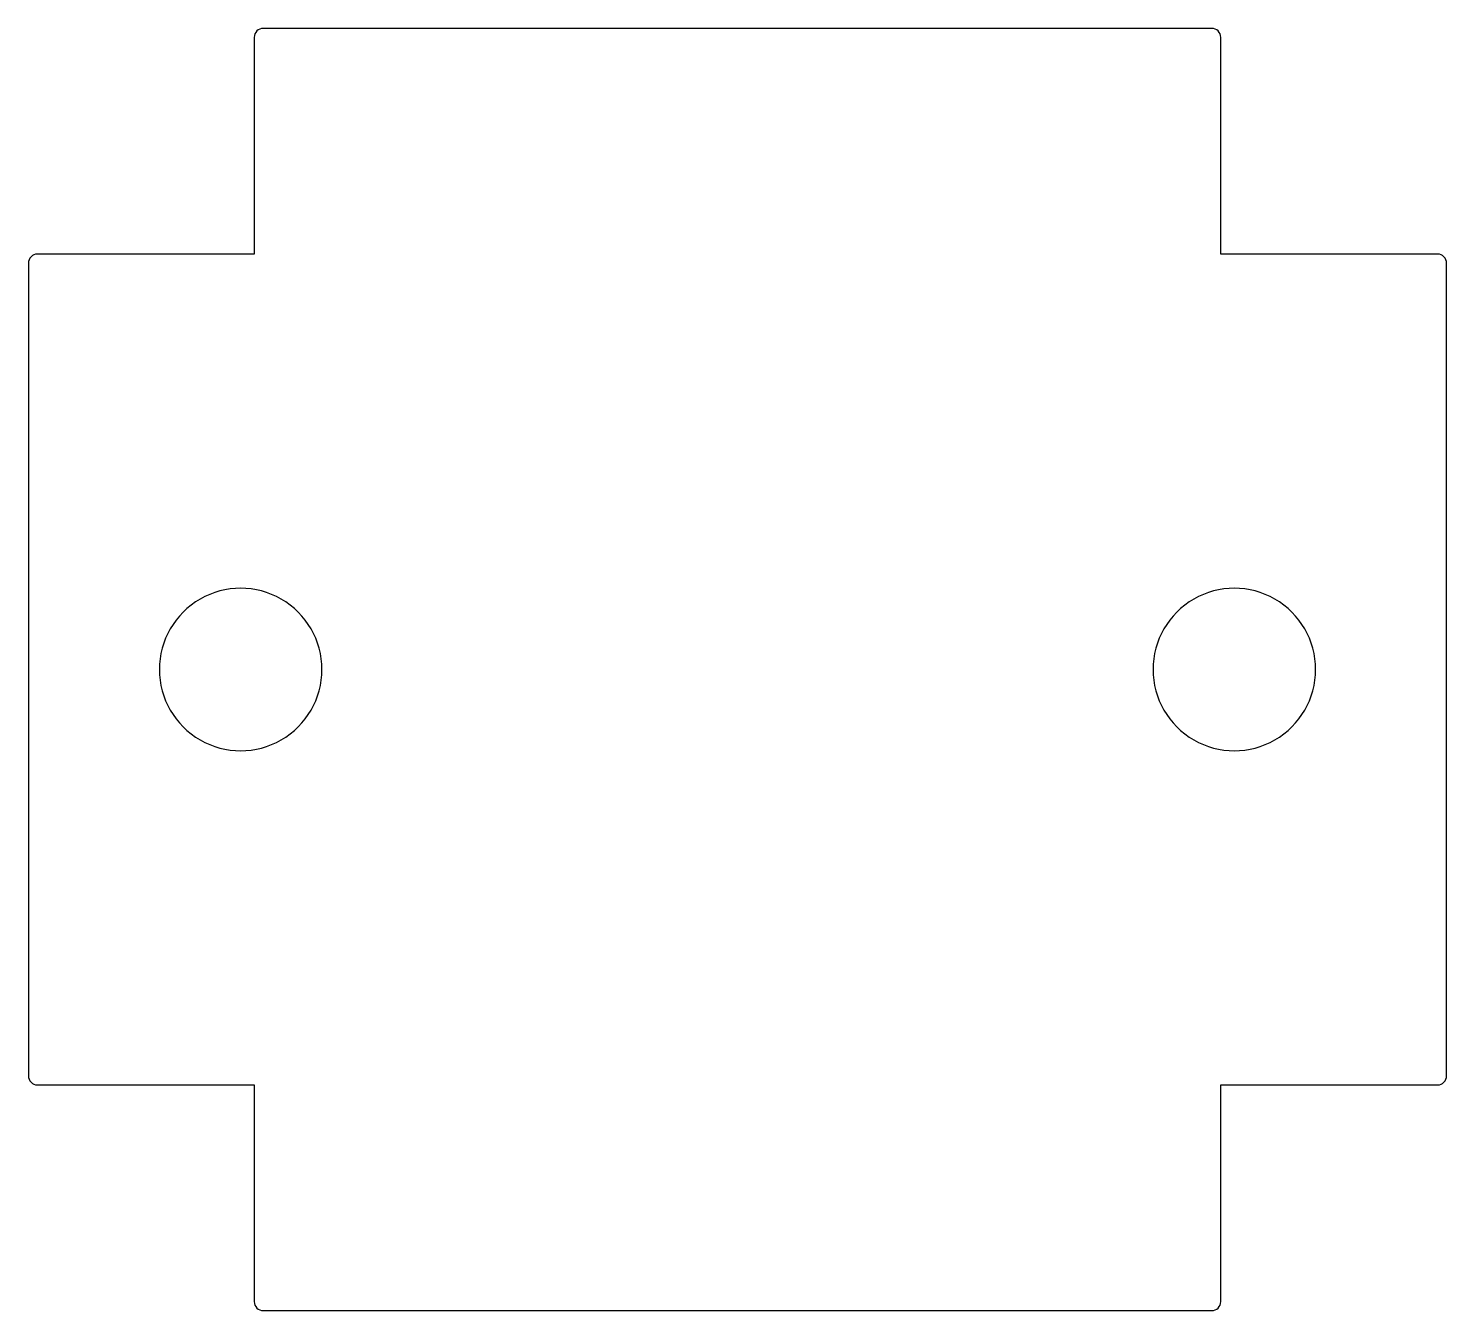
# Model space of a CAD drawing. Header units: millimetres. Extents: x -15.7 to 15.7, y -14.2 to 14.2.
import ezdxf

# ---------------------------------------------------------------- set-up
doc = ezdxf.new("R2010")
doc.units = ezdxf.units.MM

msp = doc.modelspace()

# ---------------------------------------------------------------- linework, layer by layer
for points in [[(-10.7, 14), (-10.7, 9.2), (-15.5, 9.2, 0.414214), (-15.7, 9), (-15.7, -9, 0.414214), (-15.5, -9.2), (-10.7, -9.2), (-10.7, -14, 0.414214), (-10.5, -14.2), (10.5, -14.2, 0.414214), (10.7, -14), (10.7, -9.2), (15.5, -9.2, 0.414214), (15.7, -9), (15.7, 9, 0.414214), (15.5, 9.2), (10.7, 9.2), (10.7, 14, 0.414214), (10.5, 14.2), (-10.5, 14.2, 0.414214)], [(-9.2, 0, 0.57735), (-11.9, 1.559, 0.57735), (-11.9, -1.559, 0.57735)], [(12.8, 0, 0.57735), (10.1, 1.559, 0.57735), (10.1, -1.559, 0.57735)]]:
    msp.add_lwpolyline(points, format="xyb", close=True)

doc.saveas('drawing.dxf')
